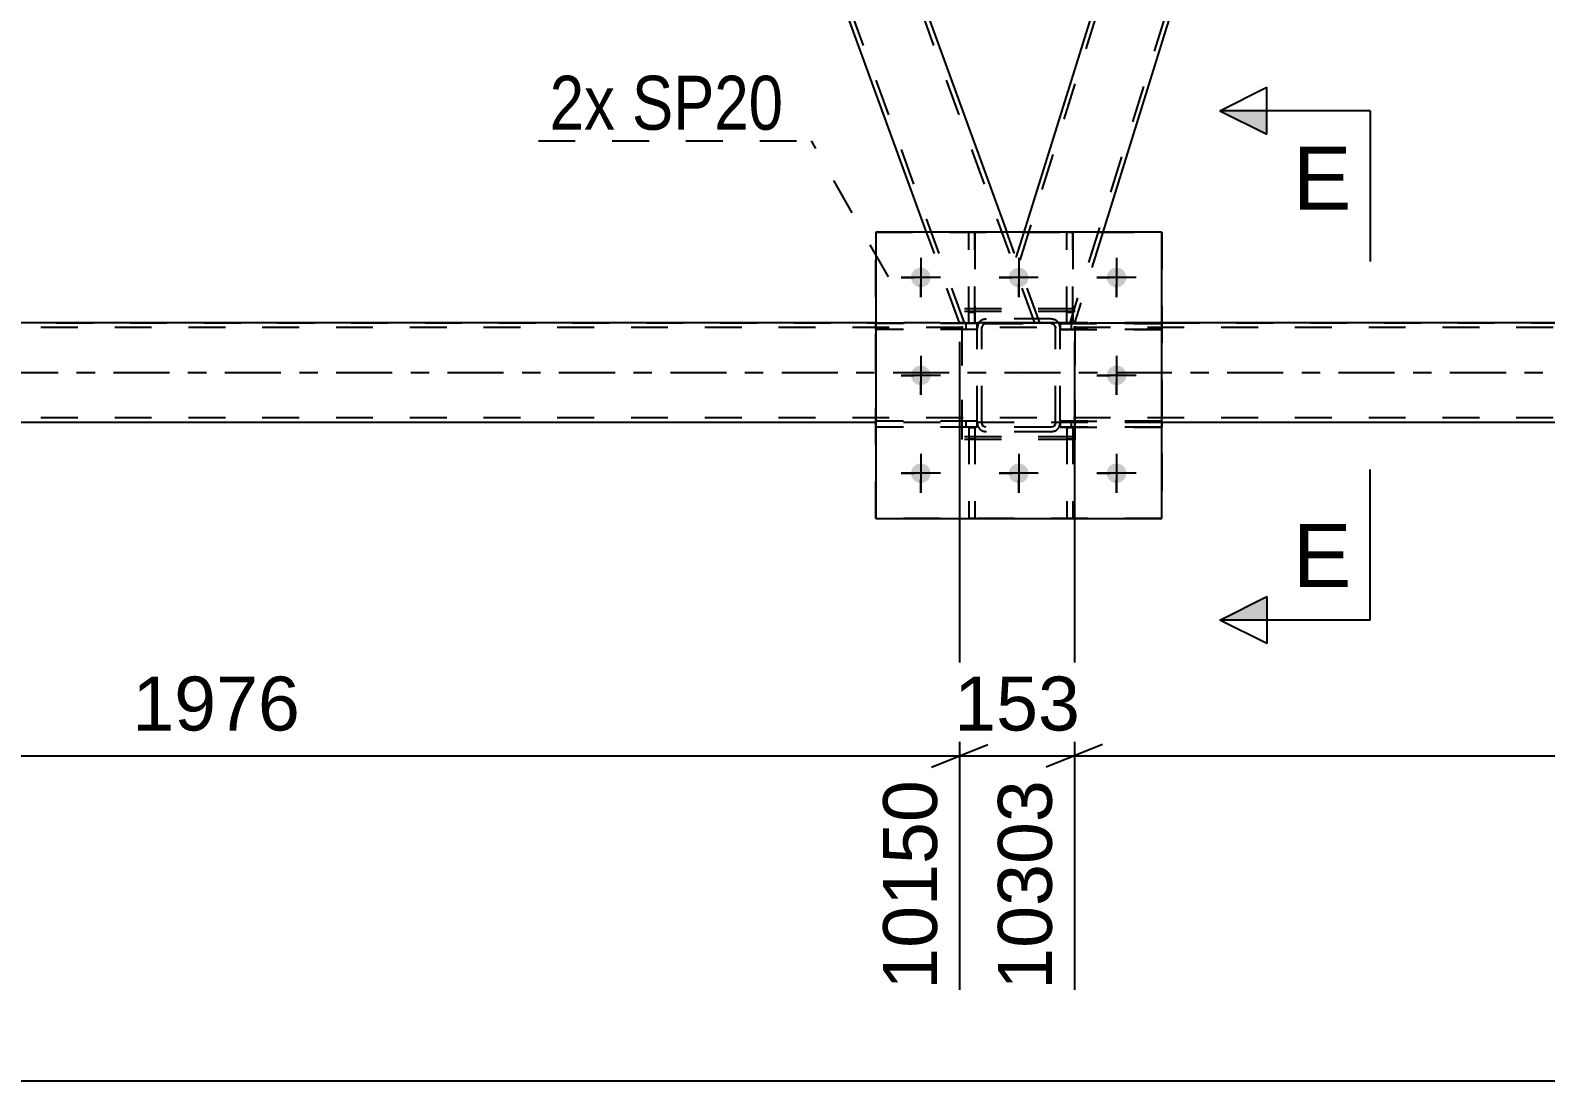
# Model space of a CAD drawing. Header units: millimetres. Extents: x 0 to 841, y 0 to 594.
# Drawn here: x 450.8 to 531.3, y 272.8 to 328.6 of the extents above; entities that cross this region are included whole.
import ezdxf

# ---------------------------------------------------------------- set-up
doc = ezdxf.new("R2010")
doc.units = ezdxf.units.MM
doc.linetypes.add('DXK_LINE_DOT2', pattern=[3.9198, 1.9599, -1.9599])
doc.linetypes.add('DXK_LINE_DOT3', pattern=[5.9187, 2.979, -0.9799, 0.9799, -0.9799])
doc.styles.add('Arial', font='arial.ttf', dxfattribs={"height": 0.2})
doc.styles.add('Arial Narrow', font='ARIALN.TTF', dxfattribs={"height": 0.2})

# ---------------------------------------------------------------- blocks, each defined once
blk = doc.blocks.new('Part-318892383-4348 - 4224')
at = {"color": 7, "linetype": 'DXK_LINE_DOT2'}
for p, q in [((778.638, 312.823), (94.146, 312.823)), ((240.478, 313.063), (778.638, 313.063)), ((510.892, 313.063), (495.692, 313.063)), ((778.638, 308.023), (94.146, 308.023)), ((510.892, 307.783), (495.692, 307.783))]:
    blk.add_line(p, q, dxfattribs=at)
at = {"color": 2, "linetype": 'Continuous'}
for p, q in [((495.692, 313.063), (255.678, 313.063)), ((665.96, 313.063), (510.892, 313.063)), ((495.692, 307.783), (255.678, 307.783)), ((665.961, 307.783), (510.892, 307.783))]:
    blk.add_line(p, q, dxfattribs=at)
at = {"color": 7, "linetype": 'DXK_LINE_DOT3'}
blk.add_line((94.146, 310.423), (778.638, 310.423), dxfattribs=at)
blk = doc.blocks.new('Part-318892383-4623 - 4224')
at = {"color": 2, "linetype": 'Continuous'}
for p, q in [((454.713, 434.283), (418.011, 316.533)), ((456.031, 434.283), (454.713, 434.283)), ((456.031, 434.283), (457.578, 430.032)), ((457.578, 430.032), (421.119, 313.063)), ((419.274, 313.063), (418.011, 316.533))]:
    blk.add_line(p, q, dxfattribs=at)
at = {"color": 7, "linetype": 'DXK_LINE_DOT2'}
for p, q in [((454.965, 434.283), (418.147, 316.161)), ((457.443, 430.404), (420.868, 313.063)), ((421.119, 313.063), (419.274, 313.063))]:
    blk.add_line(p, q, dxfattribs=at)
blk = doc.blocks.new('Part-318892383-4496 - 4224')
at = {"color": 7, "linetype": 'DXK_LINE_DOT2'}
for p, q in [((501.092, 313.04), (495.692, 313.04)), ((495.692, 313.04), (495.692, 312.72)), ((501.092, 312.72), (495.692, 312.72)), ((500.492, 312.72), (500.492, 313.04)), ((501.092, 312.72), (501.092, 313.04))]:
    blk.add_line(p, q, dxfattribs=at)
blk = doc.blocks.new('Part-318892383-4639 - 4224')
at = {"color": 7, "linetype": 'DXK_LINE_DOT2'}
for p, q in [((505.846, 307.516), (506.166, 307.516)), ((505.846, 307.516), (505.846, 302.68)), ((505.846, 306.916), (506.166, 306.916)), ((506.166, 307.516), (506.166, 302.68)), ((506.166, 302.68), (505.846, 302.68))]:
    blk.add_line(p, q, dxfattribs=at)
blk = doc.blocks.new('Part-318892383-4518 - 4224')
at = {"color": 7, "linetype": 'DXK_LINE_DOT2'}
for p, q in [((495.692, 302.679), (495.692, 317.879)), ((495.692, 317.879), (510.892, 317.879)), ((510.892, 317.879), (510.892, 302.679)), ((510.892, 302.679), (495.692, 302.679))]:
    blk.add_line(p, q, dxfattribs=at)
blk = doc.blocks.new('Part-318892383-4545 - 4224')
at = {"color": 2, "linetype": 'Continuous'}
for p, q in [((510.892, 317.879), (495.692, 317.879)), ((495.692, 317.879), (495.692, 302.679)), ((510.892, 302.679), (510.892, 317.879)), ((495.692, 302.679), (510.892, 302.679))]:
    blk.add_line(p, q, dxfattribs=at)
blk = doc.blocks.new('Part-318892383-4547 - 4224')
at = {"color": 7, "linetype": 'DXK_LINE_DOT2'}
for p, q in [((506.292, 313.815), (500.292, 313.815)), ((500.292, 307.015), (500.292, 313.815)), ((506.292, 307.015), (506.292, 313.815)), ((506.292, 307.015), (500.292, 307.015))]:
    blk.add_line(p, q, dxfattribs=at)
blk = doc.blocks.new('Part-318892383-4548 - 4224')
at = {"color": 7, "linetype": 'DXK_LINE_DOT2'}
for p, q in [((506.292, 313.68), (500.292, 313.68)), ((500.292, 306.88), (500.292, 313.68)), ((506.292, 306.88), (506.292, 313.68)), ((506.292, 306.88), (500.292, 306.88))]:
    blk.add_line(p, q, dxfattribs=at)
blk = doc.blocks.new('Bolt-318892383-4568 - 4224')
at = {"linetype": 'Continuous'}
for points in [[(498.612, 315.479, -1), (497.572, 315.479, -1)], [(503.812, 315.479, -1), (502.772, 315.479, -1)], [(509.012, 315.479, -1), (507.972, 315.479, -1)], [(498.612, 310.279, -1), (497.572, 310.279, -1)], [(509.012, 310.279, -1), (507.972, 310.279, -1)], [(498.612, 305.079, -1), (497.572, 305.079, -1)], [(503.812, 305.079, -1), (502.772, 305.079, -1)], [(509.012, 305.079, -1), (507.972, 305.079, -1)]]:
    blk.add_hatch(color=1, dxfattribs=at).paths.add_polyline_path(points)
at = {"color": 1, "linetype": 'Continuous'}
for p, q in [((498.092, 316.519), (498.092, 314.439)), ((503.292, 316.519), (503.292, 314.439)), ((508.492, 316.519), (508.492, 314.439)), ((499.132, 315.479), (497.052, 315.479)), ((504.332, 315.479), (502.252, 315.479)), ((509.532, 315.479), (507.452, 315.479)), ((498.092, 311.319), (498.092, 309.239)), ((508.492, 311.319), (508.492, 309.239)), ((499.132, 310.279), (497.052, 310.279)), ((509.532, 310.279), (507.452, 310.279)), ((498.092, 306.119), (498.092, 304.039)), ((503.292, 306.119), (503.292, 304.039)), ((508.492, 306.119), (508.492, 304.039)), ((499.132, 305.079), (497.052, 305.079)), ((504.332, 305.079), (502.252, 305.079)), ((509.532, 305.079), (507.452, 305.079))]:
    blk.add_line(p, q, dxfattribs=at)
blk = doc.blocks.new('Bolt-318892383-4569 - 4224')
at = {"color": 1, "linetype": 'Continuous'}
for p, q in [((498.092, 316.519), (498.092, 315.826)), ((503.292, 316.519), (503.292, 315.826)), ((508.492, 316.519), (508.492, 315.826)), ((497.052, 315.479), (497.745, 315.479)), ((498.092, 314.439), (498.092, 315.132)), ((499.132, 315.479), (498.439, 315.479)), ((502.252, 315.479), (502.945, 315.479)), ((503.292, 314.439), (503.292, 315.132)), ((504.332, 315.479), (503.639, 315.479)), ((507.452, 315.479), (508.145, 315.479)), ((508.492, 314.439), (508.492, 315.132)), ((509.532, 315.479), (508.839, 315.479)), ((498.092, 311.319), (498.092, 310.626)), ((508.492, 311.319), (508.492, 310.626)), ((497.052, 310.279), (497.745, 310.279)), ((499.132, 310.279), (498.439, 310.279)), ((507.452, 310.279), (508.145, 310.279)), ((509.532, 310.279), (508.839, 310.279)), ((498.092, 309.239), (498.092, 309.932)), ((508.492, 309.239), (508.492, 309.932)), ((498.092, 306.119), (498.092, 305.426)), ((503.292, 306.119), (503.292, 305.426)), ((508.492, 306.119), (508.492, 305.426)), ((497.052, 305.079), (497.745, 305.079)), ((498.092, 304.039), (498.092, 304.732)), ((499.132, 305.079), (498.439, 305.079)), ((502.252, 305.079), (502.945, 305.079)), ((503.292, 304.039), (503.292, 304.732)), ((504.332, 305.079), (503.639, 305.079)), ((507.452, 305.079), (508.145, 305.079)), ((508.492, 304.039), (508.492, 304.732)), ((509.532, 305.079), (508.839, 305.079))]:
    blk.add_line(p, q, dxfattribs=at)
blk = doc.blocks.new('Part-318892383-4570 - 4224')
at = {"color": 7, "linetype": 'DXK_LINE_DOT2'}
for p, q in [((500.646, 307.516), (500.966, 307.516)), ((500.646, 307.516), (500.646, 302.68)), ((500.646, 306.916), (500.966, 306.916)), ((500.966, 307.516), (500.966, 302.68)), ((500.966, 302.68), (500.646, 302.68))]:
    blk.add_line(p, q, dxfattribs=at)
blk = doc.blocks.new('Part-318892383-4571 - 4224')
at = {"color": 7, "linetype": 'DXK_LINE_DOT2'}
for p, q in [((501.388, 313.242), (501.572, 313.279)), ((501.572, 313.279), (501.388, 313.242)), ((505.012, 313.279), (501.572, 313.279)), ((505.012, 313.279), (505.196, 313.242)), ((505.196, 313.242), (505.012, 313.279)), ((501.092, 312.799), (501.097, 312.823)), ((501.097, 312.823), (501.092, 312.799)), ((501.092, 307.759), (501.092, 312.799)), ((501.097, 312.823), (501.129, 312.983)), ((501.129, 312.983), (501.097, 312.823)), ((501.332, 312.799), (501.35, 312.891)), ((501.337, 312.823), (501.332, 312.799)), ((501.332, 307.759), (501.332, 312.799)), ((501.35, 312.891), (501.402, 312.969)), ((501.402, 312.969), (501.48, 313.021)), ((501.48, 313.021), (501.572, 313.039)), ((501.572, 313.039), (505.012, 313.039)), ((505.012, 313.039), (505.104, 313.021)), ((505.104, 313.021), (505.182, 312.969)), ((505.182, 312.969), (505.234, 312.891)), ((505.252, 312.799), (505.234, 312.891)), ((505.247, 312.823), (505.252, 312.799)), ((505.252, 307.759), (505.252, 312.799)), ((505.456, 312.983), (505.487, 312.823)), ((505.487, 312.823), (505.456, 312.983)), ((505.487, 312.823), (505.492, 312.799)), ((505.492, 312.799), (505.487, 312.823)), ((505.492, 307.759), (505.492, 312.799)), ((501.129, 307.575), (501.092, 307.759)), ((501.092, 307.759), (501.129, 307.575)), ((501.35, 307.667), (501.332, 307.759)), ((501.402, 307.589), (501.35, 307.667)), ((505.234, 307.667), (505.182, 307.589)), ((505.252, 307.759), (505.234, 307.667)), ((505.492, 307.759), (505.456, 307.575)), ((505.456, 307.575), (505.492, 307.759)), ((501.572, 307.279), (501.388, 307.315)), ((501.388, 307.315), (501.572, 307.279)), ((501.48, 307.537), (501.402, 307.589)), ((501.572, 307.519), (501.48, 307.537)), ((505.012, 307.519), (501.572, 307.519)), ((505.012, 307.279), (501.572, 307.279)), ((505.104, 307.537), (505.012, 307.519)), ((505.196, 307.315), (505.012, 307.279)), ((505.012, 307.279), (505.196, 307.315)), ((505.182, 307.589), (505.104, 307.537))]:
    blk.add_line(p, q, dxfattribs=at)
at = {"color": 7, "linetype": 'DXK_LINE_DOT3'}
blk.add_line((503.292, 310.279), (503.292, 310.279), dxfattribs=at)
at = {"color": 7, "linetype": 'DXK_LINE_DOT2'}
for centre, start, end in [((501.572, 312.799), 112.50001, 157.50001), ((501.572, 312.799), 112.50001, 157.50001), ((505.012, 312.799), 22.50001, 67.50001), ((505.012, 312.799), 22.50001, 67.50001), ((501.572, 307.759), 202.50001, 247.50001), ((501.572, 307.759), 202.50001, 247.50001), ((505.012, 307.759), 292.50001, 337.50001), ((505.012, 307.759), 292.50001, 337.50001)]:
    blk.add_arc(centre, 0.48, start, end, dxfattribs=at)
blk = doc.blocks.new('Part-318892383-4581 - 4224')
at = {"color": 2, "linetype": 'Continuous'}
for p, q in [((460.288, 434.283), (456.031, 434.283)), ((460.288, 434.283), (502.656, 317.879)), ((498.399, 317.879), (457.578, 430.032))]:
    blk.add_line(p, q, dxfattribs=at)
at = {"color": 7, "linetype": 'DXK_LINE_DOT2'}
for p, q in [((456.031, 434.283), (457.578, 430.032)), ((500.407, 313.063), (456.287, 434.283)), ((456.287, 434.283), (456.306, 434.283)), ((504.153, 313.063), (460.033, 434.283)), ((500.152, 313.063), (498.399, 317.879)), ((504.408, 313.063), (502.656, 317.879)), ((504.408, 313.063), (500.152, 313.063))]:
    blk.add_line(p, q, dxfattribs=at)
blk = doc.blocks.new('Part-318892383-4603 - 4224')
at = {"color": 7, "linetype": 'DXK_LINE_DOT2'}
for p, q in [((506.166, 307.516), (505.846, 307.516)), ((505.846, 307.516), (505.846, 302.68)), ((505.846, 306.916), (506.166, 306.916)), ((506.166, 307.516), (506.166, 302.68)), ((505.846, 302.68), (506.166, 302.68))]:
    blk.add_line(p, q, dxfattribs=at)
blk = doc.blocks.new('Part-318892383-4604 - 4224')
at = {"color": 7, "linetype": 'DXK_LINE_DOT2'}
for p, q in [((500.966, 307.516), (500.646, 307.516)), ((500.646, 307.516), (500.646, 302.68)), ((500.646, 306.916), (500.966, 306.916)), ((500.966, 307.516), (500.966, 302.68)), ((500.646, 302.68), (500.966, 302.68))]:
    blk.add_line(p, q, dxfattribs=at)
blk = doc.blocks.new('Part-318892383-4605 - 4224')
at = {"color": 7, "linetype": 'DXK_LINE_DOT2'}
for p, q in [((501.388, 313.242), (501.572, 313.279)), ((501.572, 313.279), (501.388, 313.242)), ((505.012, 313.279), (501.572, 313.279)), ((505.012, 313.279), (505.196, 313.242)), ((505.196, 313.242), (505.012, 313.279)), ((501.092, 312.799), (501.129, 312.983)), ((501.129, 312.983), (501.092, 312.799)), ((501.092, 307.759), (501.092, 312.799)), ((501.332, 312.799), (501.35, 312.891)), ((501.332, 307.759), (501.332, 312.799)), ((501.35, 312.891), (501.402, 312.969)), ((501.402, 312.969), (501.48, 313.021)), ((501.48, 313.021), (501.572, 313.039)), ((501.572, 313.039), (505.012, 313.039)), ((505.012, 313.039), (505.104, 313.021)), ((505.104, 313.021), (505.182, 312.969)), ((505.182, 312.969), (505.234, 312.891)), ((505.234, 312.891), (505.252, 312.799)), ((505.252, 307.759), (505.252, 312.799)), ((505.456, 312.983), (505.492, 312.799)), ((505.492, 312.799), (505.456, 312.983)), ((505.492, 307.759), (505.492, 312.799)), ((501.129, 307.575), (501.092, 307.759)), ((501.092, 307.759), (501.129, 307.575)), ((501.35, 307.667), (501.332, 307.759)), ((501.402, 307.589), (501.35, 307.667)), ((505.234, 307.667), (505.182, 307.589)), ((505.252, 307.759), (505.234, 307.667)), ((505.492, 307.759), (505.456, 307.575)), ((505.456, 307.575), (505.492, 307.759)), ((501.572, 307.279), (501.388, 307.315)), ((501.388, 307.315), (501.572, 307.279)), ((501.48, 307.537), (501.402, 307.589)), ((501.572, 307.519), (501.48, 307.537)), ((505.012, 307.519), (501.572, 307.519)), ((505.012, 307.279), (501.572, 307.279)), ((505.104, 307.537), (505.012, 307.519)), ((505.196, 307.315), (505.012, 307.279)), ((505.012, 307.279), (505.196, 307.315)), ((505.182, 307.589), (505.104, 307.537))]:
    blk.add_line(p, q, dxfattribs=at)
at = {"color": 7, "linetype": 'DXK_LINE_DOT3'}
blk.add_line((503.292, 310.279), (503.292, 310.279), dxfattribs=at)
at = {"color": 7, "linetype": 'DXK_LINE_DOT2'}
for centre, start, end in [((501.572, 312.799), 112.50001, 157.50001), ((501.572, 312.799), 112.50001, 157.50001), ((505.012, 312.799), 22.50001, 67.50001), ((505.012, 312.799), 22.50001, 67.50001), ((501.572, 307.759), 202.50001, 247.50001), ((501.572, 307.759), 202.50001, 247.50001), ((505.012, 307.759), 292.50001, 337.50001), ((505.012, 307.759), 292.50001, 337.50001)]:
    blk.add_arc(centre, 0.48, start, end, dxfattribs=at)
blk = doc.blocks.new('Part-318892383-4606 - 4224')
at = {"color": 7, "linetype": 'DXK_LINE_DOT2'}
for p, q in [((510.892, 313.04), (505.492, 313.04)), ((505.492, 313.04), (505.492, 312.72)), ((505.492, 312.72), (510.892, 312.72)), ((506.092, 312.72), (506.092, 313.04)), ((510.892, 312.72), (510.892, 313.04))]:
    blk.add_line(p, q, dxfattribs=at)
blk = doc.blocks.new('Part-318892383-4607 - 4224')
at = {"color": 7, "linetype": 'DXK_LINE_DOT2'}
for p, q in [((510.892, 307.84), (505.492, 307.84)), ((505.492, 307.84), (505.492, 307.52)), ((506.092, 307.52), (506.092, 307.84)), ((510.892, 307.52), (510.892, 307.84)), ((505.492, 307.52), (510.892, 307.52))]:
    blk.add_line(p, q, dxfattribs=at)
blk = doc.blocks.new('Part-318892383-4610 - 4224')
at = {"color": 7, "linetype": 'DXK_LINE_DOT2'}
for p, q in [((505.492, 312.72), (505.492, 313.04)), ((505.492, 313.04), (510.892, 313.04)), ((510.892, 312.72), (505.492, 312.72)), ((506.092, 312.72), (506.092, 313.04)), ((510.892, 313.04), (510.892, 312.72))]:
    blk.add_line(p, q, dxfattribs=at)
blk = doc.blocks.new('Part-318892383-4611 - 4224')
at = {"color": 7, "linetype": 'DXK_LINE_DOT2'}
for p, q in [((505.492, 307.52), (505.492, 307.84)), ((505.492, 307.84), (510.892, 307.84)), ((506.092, 307.52), (506.092, 307.84)), ((510.892, 307.84), (510.892, 307.52)), ((510.892, 307.52), (505.492, 307.52))]:
    blk.add_line(p, q, dxfattribs=at)
blk = doc.blocks.new('Part-318892383-4612 - 4224')
at = {"color": 7, "linetype": 'DXK_LINE_DOT2'}
for p, q in [((501.092, 313.04), (495.692, 313.04)), ((495.692, 312.72), (495.692, 313.04)), ((501.092, 312.72), (495.692, 312.72)), ((500.492, 312.72), (500.492, 313.04)), ((501.092, 313.04), (501.092, 312.72))]:
    blk.add_line(p, q, dxfattribs=at)
blk = doc.blocks.new('Part-318892383-4613 - 4224')
at = {"color": 7, "linetype": 'DXK_LINE_DOT2'}
for p, q in [((501.092, 307.84), (495.692, 307.84)), ((495.692, 307.52), (495.692, 307.84)), ((500.492, 307.52), (500.492, 307.84)), ((501.092, 307.84), (501.092, 307.52)), ((501.092, 307.52), (495.692, 307.52))]:
    blk.add_line(p, q, dxfattribs=at)
blk = doc.blocks.new('Part-318892383-4618 - 4224')
at = {"color": 7, "linetype": 'DXK_LINE_DOT2'}
for p, q in [((540.099, 434.283), (503.281, 316.161)), ((542.577, 430.404), (506.002, 313.063)), ((503.565, 317.879), (503.145, 316.533)), ((507.755, 317.879), (506.253, 313.063)), ((504.408, 313.063), (503.145, 316.533)), ((506.253, 313.063), (504.408, 313.063))]:
    blk.add_line(p, q, dxfattribs=at)
at = {"color": 2, "linetype": 'Continuous'}
for p, q in [((539.848, 434.283), (503.565, 317.879)), ((541.165, 434.283), (539.848, 434.283)), ((542.713, 430.032), (541.165, 434.283)), ((542.713, 430.032), (507.755, 317.879))]:
    blk.add_line(p, q, dxfattribs=at)
blk = doc.blocks.new('Part-318892383-4636 - 4224')
at = {"color": 7, "linetype": 'DXK_LINE_DOT2'}
for p, q in [((501.092, 307.84), (495.692, 307.84)), ((495.692, 307.84), (495.692, 307.52)), ((500.492, 307.52), (500.492, 307.84)), ((501.092, 307.52), (501.092, 307.84)), ((501.092, 307.52), (495.692, 307.52))]:
    blk.add_line(p, q, dxfattribs=at)
blk = doc.blocks.new('Part-318892383-4637 - 4224')
at = {"color": 7, "linetype": 'DXK_LINE_DOT2'}
for p, q in [((505.846, 313.036), (505.846, 317.88)), ((505.846, 317.88), (506.166, 317.88)), ((506.166, 317.88), (506.166, 313.036)), ((505.846, 313.636), (506.166, 313.636)), ((506.166, 313.036), (505.846, 313.036))]:
    blk.add_line(p, q, dxfattribs=at)
blk = doc.blocks.new('Part-318892383-4638 - 4224')
at = {"color": 7, "linetype": 'DXK_LINE_DOT2'}
for p, q in [((500.646, 313.036), (500.646, 317.88)), ((500.646, 317.88), (500.966, 317.88)), ((500.966, 317.88), (500.966, 313.036)), ((500.646, 313.636), (500.966, 313.636)), ((500.966, 313.036), (500.646, 313.036))]:
    blk.add_line(p, q, dxfattribs=at)
blk = doc.blocks.new('Part-318892383-4640 - 4224')
at = {"color": 2, "linetype": 'Continuous'}
for p, q in [((505.846, 317.879), (505.846, 317.88)), ((506.166, 317.88), (505.846, 317.88)), ((506.166, 317.879), (506.166, 317.88))]:
    blk.add_line(p, q, dxfattribs=at)
at = {"color": 7, "linetype": 'DXK_LINE_DOT2'}
for p, q in [((505.846, 313.036), (505.846, 317.879)), ((506.166, 313.036), (506.166, 317.879)), ((505.846, 313.636), (506.166, 313.636)), ((506.166, 313.036), (505.846, 313.036))]:
    blk.add_line(p, q, dxfattribs=at)
blk = doc.blocks.new('Part-318892383-4641 - 4224')
at = {"color": 2, "linetype": 'Continuous'}
for p, q in [((500.646, 317.879), (500.646, 317.88)), ((500.966, 317.88), (500.646, 317.88)), ((500.966, 317.879), (500.966, 317.88))]:
    blk.add_line(p, q, dxfattribs=at)
at = {"color": 7, "linetype": 'DXK_LINE_DOT2'}
for p, q in [((500.646, 313.036), (500.646, 317.879)), ((500.966, 313.036), (500.966, 317.879)), ((500.646, 313.636), (500.966, 313.636)), ((500.966, 313.036), (500.646, 313.036))]:
    blk.add_line(p, q, dxfattribs=at)
blk = doc.blocks.new('StraightDimension-318892383-5265 - 4224')
at = {"color": 7, "linetype": 'Continuous'}
blk.add_line((49.873, 272.814), (787.898, 272.814), dxfattribs=at)
blk = doc.blocks.new('StraightDimension-318892383-5089 - 4224')
at = {"color": 7, "linetype": 'Continuous'}
for p, q in [((506.253, 312.063), (506.253, 277.645)), ((507.753, 290.664), (504.753, 289.464)), ((506.253, 290.064), (585.286, 290.064))]:
    blk.add_line(p, q, dxfattribs=at)
blk = doc.blocks.new('StraightDimension-318892383-5049 - 4224')
at = {"color": 7, "linetype": 'Continuous'}
for p, q in [((500.152, 312.063), (500.152, 277.645)), ((421.119, 290.064), (500.152, 290.064)), ((498.652, 289.464), (501.652, 290.664))]:
    blk.add_line(p, q, dxfattribs=at)
at = {"color": 0}
blk.add_wipeout([(465.683, 290.814), (465.683, 295.014), (455.588, 295.014), (455.588, 290.814)], dxfattribs=at)
at = {"color": 3, "style": 'Arial'}
blk.add_text('1976', height=2.8652, dxfattribs=at).set_placement((456.188, 291.414))
at = {"color": 0, "linetype": 'Continuous'}
blk.add_wipeout([(499.552, 289.364), (495.352, 289.364), (495.352, 277.045), (499.552, 277.045)], dxfattribs=at)
at = {"color": 3, "linetype": 'Continuous', "style": 'Arial'}
blk.add_text('10150', height=2.8652, rotation=90.00021, dxfattribs=at).set_placement((498.952, 277.645))
blk = doc.blocks.new('StraightDimension-318892383-5069 - 4224')
at = {"color": 7, "linetype": 'Continuous'}
for p, q in [((500.152, 312.063), (500.152, 277.645)), ((506.253, 312.063), (506.253, 277.645)), ((498.652, 289.464), (501.652, 290.664)), ((500.152, 290.064), (506.253, 290.064)), ((507.753, 290.664), (504.753, 289.464))]:
    blk.add_line(p, q, dxfattribs=at)
at = {"color": 0}
blk.add_wipeout([(507.138, 290.814), (507.138, 295.014), (499.267, 295.014), (499.267, 290.814)], dxfattribs=at)
at = {"color": 0, "linetype": 'Continuous'}
blk.add_wipeout([(505.653, 289.364), (501.453, 289.364), (501.453, 277.045), (505.653, 277.045)], dxfattribs=at)
at = {"color": 3, "style": 'Arial'}
blk.add_text('153', height=2.8652, dxfattribs=at).set_placement((499.867, 291.414))
at = {"color": 3, "linetype": 'Continuous', "style": 'Arial'}
blk.add_text('10303', height=2.8652, rotation=90.00021, dxfattribs=at).set_placement((505.053, 277.645))
blk = doc.blocks.new('SectionMark-318892383-5797 - 4224')
at = {"linetype": 'Continuous'}
for points in [[(516.476, 324.333), (516.476, 323.083), (513.976, 324.333)], [(516.476, 298.533), (516.476, 297.283), (513.976, 297.283)]]:
    blk.add_hatch(color=6, dxfattribs=at).paths.add_polyline_path(points)
at = {"color": 6, "linetype": 'Continuous'}
for p, q in [((513.976, 324.333), (516.476, 325.583)), ((516.476, 323.083), (516.476, 325.583)), ((521.976, 324.333), (513.976, 324.333)), ((513.976, 324.333), (516.476, 323.083)), ((521.976, 324.333), (521.976, 316.333)), ((521.976, 297.283), (521.976, 305.283)), ((513.976, 297.283), (516.476, 298.533)), ((516.476, 298.533), (516.476, 296.033)), ((521.976, 297.283), (513.976, 297.283)), ((516.476, 296.033), (513.976, 297.283))]:
    blk.add_line(p, q, dxfattribs=at)
at = {"color": 0, "linetype": 'Continuous'}
for points in [[(520.976, 319.083), (520.976, 322.583), (517.865, 322.583), (517.865, 319.083)], [(520.976, 299.033), (520.976, 302.533), (517.865, 302.533), (517.865, 299.033)]]:
    blk.add_wipeout(points, dxfattribs=at)
at = {"color": 3, "linetype": 'Continuous', "style": 'Arial'}
for p in [(517.865, 319.083), (517.865, 299.033)]:
    blk.add_text('E', height=3.343, dxfattribs=at).set_placement(p)
blk = doc.blocks.new('MarkSet-318892383-5863 - 4224')
at = {"color": 30, "linetype": 'DXK_LINE_DOT2'}
for p in [(477.771, 322.729), (496.366, 315.504)]:
    blk.add_line(p, (492.282, 322.729), dxfattribs=at)
at = {"color": 0}
for points in [[(481.843, 323.329), (481.843, 326.329), (478.371, 326.329), (478.371, 323.329)], [(490.782, 323.329), (490.782, 326.329), (482.743, 326.329), (482.743, 323.329)]]:
    blk.add_wipeout(points, dxfattribs=at)
for points in [[(481.843, 323.329), (481.843, 326.329), (478.371, 326.329), (478.371, 323.329)], [(490.782, 323.329), (490.782, 326.329), (482.743, 326.329), (482.743, 323.329)]]:
    blk.add_wipeout(points, dxfattribs=at)
at = {"color": 3, "style": 'Arial Narrow'}
for s, p in [('2x', (478.371, 323.329)), ('SP20', (482.743, 323.329))]:
    blk.add_text(s, height=2.8633, dxfattribs=at).set_placement(p)

msp = doc.modelspace()

# ---------------------------------------------------------------- block references
for name in ['Part-318892383-4623 - 4224', 'Part-318892383-4581 - 4224', 'Part-318892383-4618 - 4224', 'Part-318892383-4518 - 4224', 'Part-318892383-4545 - 4224', 'Part-318892383-4638 - 4224', 'Part-318892383-4641 - 4224', 'Part-318892383-4637 - 4224', 'Part-318892383-4640 - 4224', 'Bolt-318892383-4568 - 4224', 'Bolt-318892383-4569 - 4224', 'Part-318892383-4547 - 4224', 'Part-318892383-4548 - 4224', 'Part-318892383-4571 - 4224', 'Part-318892383-4605 - 4224', 'Part-318892383-4348 - 4224', 'Part-318892383-4496 - 4224', 'Part-318892383-4612 - 4224', 'Part-318892383-4606 - 4224', 'Part-318892383-4610 - 4224', 'Part-318892383-4613 - 4224', 'Part-318892383-4636 - 4224', 'Part-318892383-4607 - 4224', 'Part-318892383-4611 - 4224', 'Part-318892383-4570 - 4224', 'Part-318892383-4604 - 4224', 'Part-318892383-4639 - 4224', 'Part-318892383-4603 - 4224']:
    msp.add_blockref(name, (0, 0))

# ---------------------------------------------------------------- next in the draw order: block references
msp.add_blockref('StraightDimension-318892383-5265 - 4224', (0, 0))

# ---------------------------------------------------------------- next in the draw order: block references
for name in ['MarkSet-318892383-5863 - 4224', 'StraightDimension-318892383-5049 - 4224', 'StraightDimension-318892383-5089 - 4224']:
    msp.add_blockref(name, (0, 0))

# ---------------------------------------------------------------- next in the draw order: block references
for name in ['SectionMark-318892383-5797 - 4224', 'StraightDimension-318892383-5069 - 4224']:
    msp.add_blockref(name, (0, 0))

doc.saveas('drawing.dxf')
